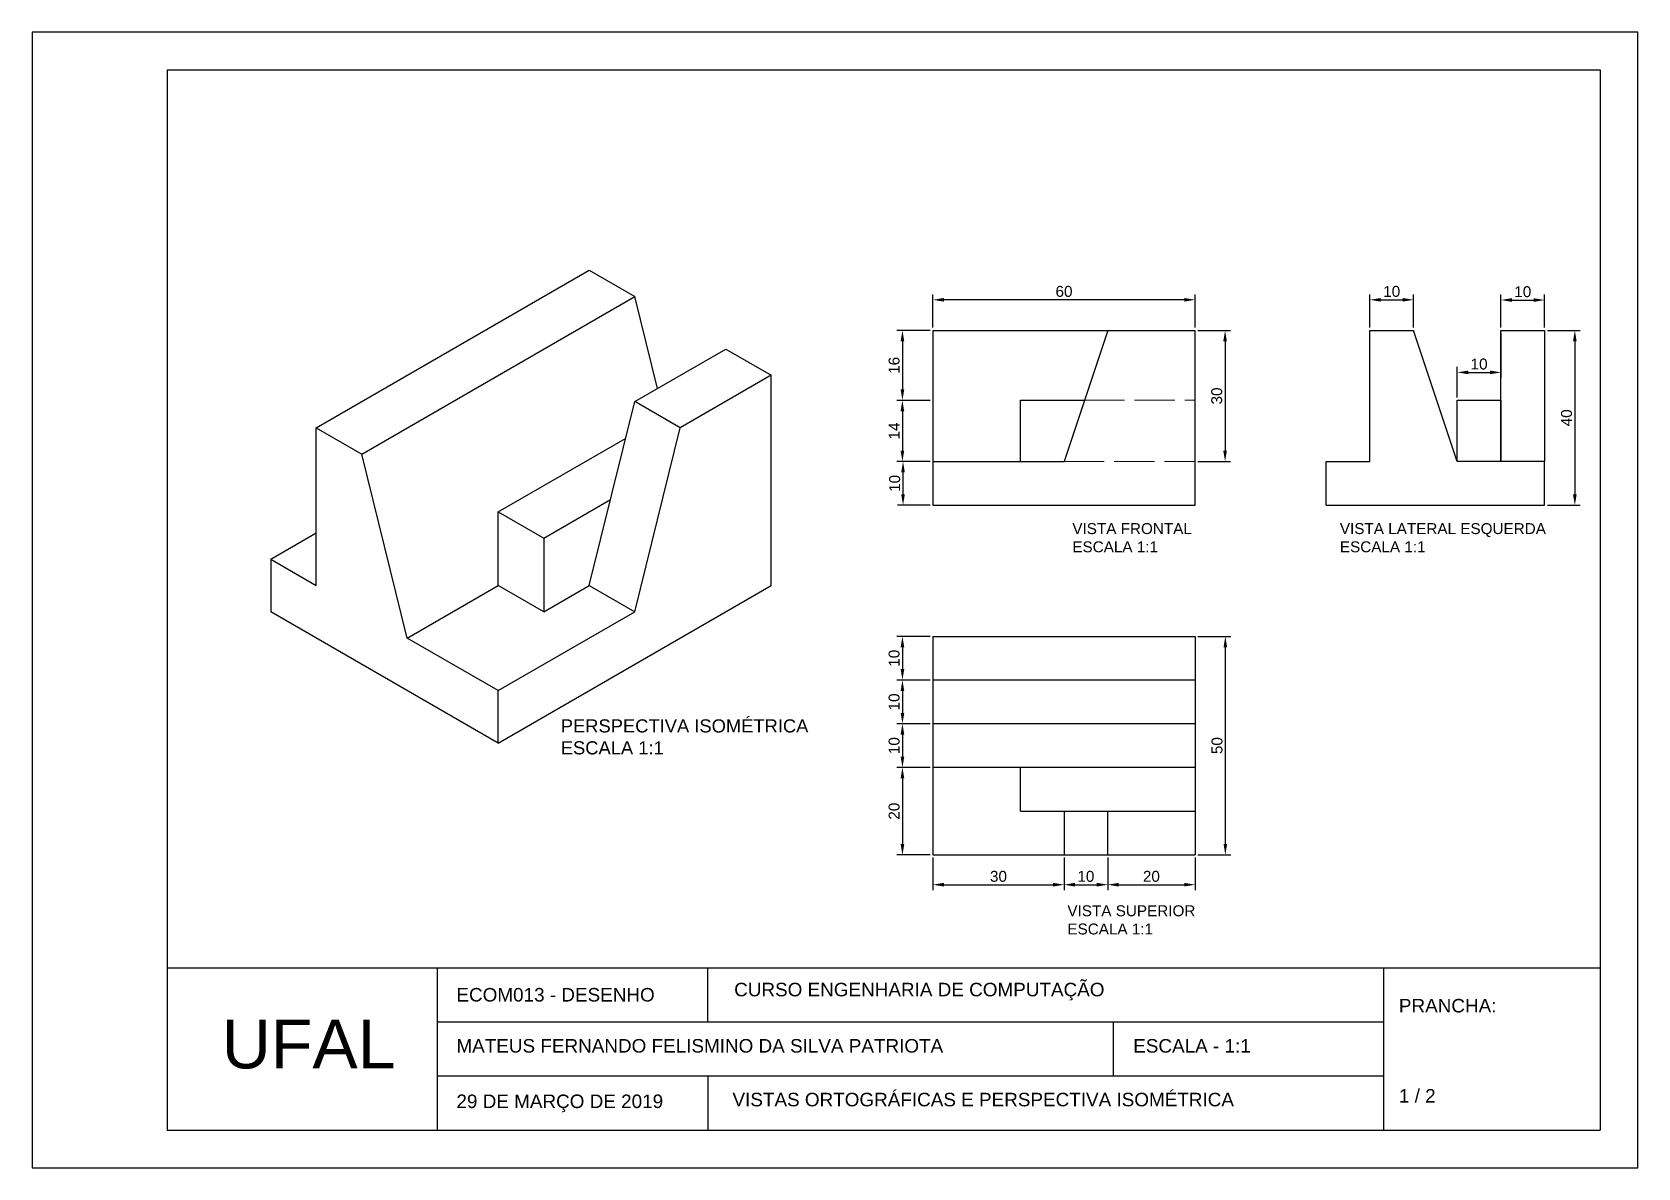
# Paper-space layout 'Layout 1' of a CAD drawing. Header units: millimetres. Extents: x 0 to 297, y 0 to 210.
# The model-space entities are those that its viewports show. They can reach past a viewport. Long polylines and large blocks are cut down to what shows.
import ezdxf

# ---------------------------------------------------------------- set-up
doc = ezdxf.new("R2010")
doc.units = ezdxf.units.MM
doc.linetypes.add('ACAD_ISO02W100', pattern=[15, 12, -3])
for name, color, linetype in [('Cota', 210, 'Continuous'), ('Isometrico', 30, 'Continuous'), ('MV', 7, 'Continuous'), ('Text', 3, 'Continuous')]:
    doc.layers.add(name, color=color, linetype=linetype)
doc.layers.add('Projection', color=4, linetype='ACAD_ISO02W100', lineweight=15)
doc.layers.get('MV').off()
doc.styles.get("Standard").update_dxf_attribs({"font": 'arial.ttf'})
doc.dimstyles.new('ISO-25', dxfattribs={"dimtxt": 2.5, "dimasz": 2.5, "dimexe": 1.25, "dimexo": 0.625, "dimtad": 1, "dimtxsty": 'Standard', "dimcen": 2.5, "dimadec": 0, "dimazin": 0, "dimtfac": 1, "dimtmove": 0, "dimatfit": 3, "dimfxl": 1, "dimarcsym": 0})

# ---------------------------------------------------------------- blocks, each defined once
blk = doc.blocks.new('*D1')
at = {"layer": 'Cota', "color": 0, "lineweight": -2, "transparency": 16777216}
for p, q in [((86699.12, 259421.23), (86691.64, 259421.23)), ((86692.89, 259413.73), (86692.89, 259418.73)), ((86699.12, 259411.23), (86691.64, 259411.23))]:
    blk.add_line(p, q, dxfattribs=at)
at = {"layer": 'Cota', "color": 0, "transparency": 16777216}
for points in [[(86692.48, 259418.73), (86693.31, 259418.73), (86692.89, 259421.23)], [(86692.48, 259413.73), (86693.31, 259413.73), (86692.89, 259411.23)]]:
    blk.add_solid(points, dxfattribs=at)
at = {"layer": 'Defpoints', "color": 0, "transparency": 16777216}
for p in [(86692.89, 259421.23), (86699.74, 259421.23), (86699.74, 259411.23)]:
    blk.add_point(p, dxfattribs=at)
at = {"layer": 'Cota', "color": 0, "transparency": 16777216, "insert": (86690.99, 259416.23), "char_height": 2.5, "attachment_point": 5, "rotation": 90}
blk.add_mtext('10', dxfattribs=at)
blk = doc.blocks.new('*D17')
at = {"layer": 'Cota', "color": 0, "lineweight": -2, "transparency": 16777216}
for p, q in [((86699.12, 259381.23), (86691.51, 259381.23)), ((86692.76, 259378.73), (86692.76, 259373.73)), ((86699.12, 259371.23), (86691.51, 259371.23))]:
    blk.add_line(p, q, dxfattribs=at)
at = {"layer": 'Cota', "color": 0, "transparency": 16777216}
for points in [[(86692.34, 259378.73), (86693.18, 259378.73), (86692.76, 259381.23)], [(86692.34, 259373.73), (86693.18, 259373.73), (86692.76, 259371.23)]]:
    blk.add_solid(points, dxfattribs=at)
at = {"layer": 'Defpoints', "color": 0, "transparency": 16777216}
for p in [(86699.74, 259381.23), (86692.76, 259371.23), (86699.74, 259371.23)]:
    blk.add_point(p, dxfattribs=at)
at = {"layer": 'Cota', "color": 0, "transparency": 16777216, "insert": (86690.86, 259376.23), "char_height": 2.5, "attachment_point": 5, "rotation": 90}
blk.add_mtext('10', dxfattribs=at)
blk = doc.blocks.new('*D18')
at = {"layer": 'Cota', "color": 0, "lineweight": -2, "transparency": 16777216}
for p, q in [((86699.12, 259371.23), (86691.51, 259371.23)), ((86692.76, 259368.73), (86692.76, 259363.73)), ((86699.12, 259361.23), (86691.51, 259361.23))]:
    blk.add_line(p, q, dxfattribs=at)
at = {"layer": 'Cota', "color": 0, "transparency": 16777216}
for points in [[(86692.34, 259368.73), (86693.18, 259368.73), (86692.76, 259371.23)], [(86692.34, 259363.73), (86693.18, 259363.73), (86692.76, 259361.23)]]:
    blk.add_solid(points, dxfattribs=at)
at = {"layer": 'Defpoints', "color": 0, "transparency": 16777216}
for p in [(86699.74, 259371.23), (86692.76, 259361.23), (86699.74, 259361.23)]:
    blk.add_point(p, dxfattribs=at)
at = {"layer": 'Cota', "color": 0, "transparency": 16777216, "insert": (86690.86, 259366.23), "char_height": 2.5, "attachment_point": 5, "rotation": 90}
blk.add_mtext('10', dxfattribs=at)
blk = doc.blocks.new('*D19')
at = {"layer": 'Cota', "color": 0, "lineweight": -2, "transparency": 16777216}
for p, q in [((86699.12, 259361.23), (86691.51, 259361.23)), ((86692.76, 259358.73), (86692.76, 259353.73)), ((86699.12, 259351.23), (86691.51, 259351.23))]:
    blk.add_line(p, q, dxfattribs=at)
at = {"layer": 'Cota', "color": 0, "transparency": 16777216}
for points in [[(86692.34, 259358.73), (86693.18, 259358.73), (86692.76, 259361.23)], [(86692.34, 259353.73), (86693.18, 259353.73), (86692.76, 259351.23)]]:
    blk.add_solid(points, dxfattribs=at)
at = {"layer": 'Defpoints', "color": 0, "transparency": 16777216}
for p in [(86699.74, 259361.23), (86692.76, 259351.23), (86699.74, 259351.23)]:
    blk.add_point(p, dxfattribs=at)
at = {"layer": 'Cota', "color": 0, "transparency": 16777216, "insert": (86690.86, 259356.23), "char_height": 2.5, "attachment_point": 5, "rotation": 90}
blk.add_mtext('10', dxfattribs=at)
blk = doc.blocks.new('*D20')
at = {"layer": 'Cota', "color": 0, "lineweight": -2, "transparency": 16777216}
for p, q in [((86699.12, 259351.23), (86691.51, 259351.23)), ((86692.76, 259348.73), (86692.76, 259333.73)), ((86699.12, 259331.23), (86691.51, 259331.23))]:
    blk.add_line(p, q, dxfattribs=at)
at = {"layer": 'Cota', "color": 0, "transparency": 16777216}
for points in [[(86692.34, 259348.73), (86693.18, 259348.73), (86692.76, 259351.23)], [(86692.34, 259333.73), (86693.18, 259333.73), (86692.76, 259331.23)]]:
    blk.add_solid(points, dxfattribs=at)
at = {"layer": 'Defpoints', "color": 0, "transparency": 16777216}
for p in [(86699.74, 259351.23), (86692.76, 259331.23), (86699.74, 259331.23)]:
    blk.add_point(p, dxfattribs=at)
at = {"layer": 'Cota', "color": 0, "transparency": 16777216, "insert": (86690.86, 259341.23), "char_height": 2.5, "attachment_point": 5, "rotation": 90}
blk.add_mtext('20', dxfattribs=at)
blk = doc.blocks.new('*D21')
at = {"layer": 'Cota', "color": 0, "lineweight": -2, "transparency": 16777216}
for p, q in [((86760.37, 259381.23), (86767.91, 259381.23)), ((86766.66, 259333.73), (86766.66, 259378.73)), ((86760.37, 259331.23), (86767.91, 259331.23))]:
    blk.add_line(p, q, dxfattribs=at)
at = {"layer": 'Cota', "color": 0, "transparency": 16777216}
for points in [[(86766.25, 259378.73), (86767.08, 259378.73), (86766.66, 259381.23)], [(86766.25, 259333.73), (86767.08, 259333.73), (86766.66, 259331.23)]]:
    blk.add_solid(points, dxfattribs=at)
at = {"layer": 'Defpoints', "color": 0, "transparency": 16777216}
for p in [(86759.74, 259381.23), (86766.66, 259381.23), (86759.74, 259331.23)]:
    blk.add_point(p, dxfattribs=at)
at = {"layer": 'Cota', "color": 0, "transparency": 16777216, "insert": (86764.76, 259356.23), "char_height": 2.5, "attachment_point": 5, "rotation": 90}
blk.add_mtext('50', dxfattribs=at)
blk = doc.blocks.new('*D22')
at = {"layer": 'Cota', "color": 0, "lineweight": -2, "transparency": 16777216}
for p, q in [((86699.74, 259330.61), (86699.74, 259323.16)), ((86729.74, 259330.61), (86729.74, 259323.16)), ((86702.24, 259324.41), (86727.24, 259324.41))]:
    blk.add_line(p, q, dxfattribs=at)
at = {"layer": 'Cota', "color": 0, "transparency": 16777216}
for points in [[(86702.24, 259324.83), (86702.24, 259323.99), (86699.74, 259324.41)], [(86727.24, 259324.83), (86727.24, 259323.99), (86729.74, 259324.41)]]:
    blk.add_solid(points, dxfattribs=at)
at = {"layer": 'Defpoints', "color": 0, "transparency": 16777216}
for p in [(86699.74, 259331.23), (86729.74, 259331.23), (86729.74, 259324.41)]:
    blk.add_point(p, dxfattribs=at)
at = {"layer": 'Cota', "color": 0, "transparency": 16777216, "insert": (86714.74, 259326.31), "char_height": 2.5, "attachment_point": 5}
blk.add_mtext('30', dxfattribs=at)
blk = doc.blocks.new('*D24')
at = {"layer": 'Cota', "color": 0, "lineweight": -2, "transparency": 16777216}
for p, q in [((86729.74, 259330.61), (86729.74, 259323.16)), ((86739.74, 259330.61), (86739.74, 259323.16)), ((86732.24, 259324.41), (86737.24, 259324.41))]:
    blk.add_line(p, q, dxfattribs=at)
at = {"layer": 'Cota', "color": 0, "transparency": 16777216}
for points in [[(86732.24, 259324.83), (86732.24, 259323.99), (86729.74, 259324.41)], [(86737.24, 259324.83), (86737.24, 259323.99), (86739.74, 259324.41)]]:
    blk.add_solid(points, dxfattribs=at)
at = {"layer": 'Defpoints', "color": 0, "transparency": 16777216}
for p in [(86729.74, 259331.23), (86739.74, 259331.23), (86739.74, 259324.41)]:
    blk.add_point(p, dxfattribs=at)
at = {"layer": 'Cota', "color": 0, "transparency": 16777216, "insert": (86734.74, 259326.31), "char_height": 2.5, "attachment_point": 5}
blk.add_mtext('10', dxfattribs=at)
blk = doc.blocks.new('*D25')
at = {"layer": 'Cota', "color": 0, "lineweight": -2, "transparency": 16777216}
for p, q in [((86739.74, 259330.61), (86739.74, 259323.16)), ((86759.74, 259330.61), (86759.74, 259323.16)), ((86742.24, 259324.41), (86757.24, 259324.41))]:
    blk.add_line(p, q, dxfattribs=at)
at = {"layer": 'Cota', "color": 0, "transparency": 16777216}
for points in [[(86742.24, 259324.83), (86742.24, 259323.99), (86739.74, 259324.41)], [(86757.24, 259324.83), (86757.24, 259323.99), (86759.74, 259324.41)]]:
    blk.add_solid(points, dxfattribs=at)
at = {"layer": 'Defpoints', "color": 0, "transparency": 16777216}
for p in [(86739.74, 259331.23), (86759.74, 259331.23), (86759.74, 259324.41)]:
    blk.add_point(p, dxfattribs=at)
at = {"layer": 'Cota', "color": 0, "transparency": 16777216, "insert": (86749.74, 259326.31), "char_height": 2.5, "attachment_point": 5}
blk.add_mtext('20', dxfattribs=at)
blk = doc.blocks.new('*D26')
at = {"layer": 'Cota', "color": 0, "lineweight": -2, "transparency": 16777216}
for p, q in [((86840.37, 259451.23), (86847.9, 259451.23)), ((86846.65, 259448.73), (86846.65, 259413.73)), ((86840.37, 259411.23), (86847.9, 259411.23))]:
    blk.add_line(p, q, dxfattribs=at)
at = {"layer": 'Cota', "color": 0, "transparency": 16777216}
for points in [[(86846.23, 259448.73), (86847.07, 259448.73), (86846.65, 259451.23)], [(86846.23, 259413.73), (86847.07, 259413.73), (86846.65, 259411.23)]]:
    blk.add_solid(points, dxfattribs=at)
at = {"layer": 'Defpoints', "color": 0, "transparency": 16777216}
for p in [(86839.74, 259451.23), (86839.74, 259411.23), (86846.65, 259411.23)]:
    blk.add_point(p, dxfattribs=at)
at = {"layer": 'Cota', "color": 0, "transparency": 16777216, "insert": (86844.75, 259431.23), "char_height": 2.5, "attachment_point": 5, "rotation": 90}
blk.add_mtext('40', dxfattribs=at)
blk = doc.blocks.new('*D27')
at = {"layer": 'Cota', "color": 0, "lineweight": -2, "transparency": 16777216}
for p, q in [((86760.37, 259451.23), (86767.85, 259451.23)), ((86766.6, 259448.73), (86766.6, 259423.73)), ((86760.37, 259421.23), (86767.85, 259421.23))]:
    blk.add_line(p, q, dxfattribs=at)
at = {"layer": 'Cota', "color": 0, "transparency": 16777216}
for points in [[(86766.19, 259448.73), (86767.02, 259448.73), (86766.6, 259451.23)], [(86766.19, 259423.73), (86767.02, 259423.73), (86766.6, 259421.23)]]:
    blk.add_solid(points, dxfattribs=at)
at = {"layer": 'Defpoints', "color": 0, "transparency": 16777216}
for p in [(86759.74, 259451.23), (86759.74, 259421.23), (86766.6, 259421.23)]:
    blk.add_point(p, dxfattribs=at)
at = {"layer": 'Cota', "color": 0, "transparency": 16777216, "insert": (86764.7, 259436.23), "char_height": 2.5, "attachment_point": 5, "rotation": 90}
blk.add_mtext('30', dxfattribs=at)
blk = doc.blocks.new('*D28')
at = {"layer": 'Cota', "color": 0, "lineweight": -2, "transparency": 16777216}
for p, q in [((86799.74, 259451.86), (86799.74, 259459.48)), ((86809.74, 259451.86), (86809.74, 259459.48)), ((86802.24, 259458.23), (86807.24, 259458.23))]:
    blk.add_line(p, q, dxfattribs=at)
at = {"layer": 'Cota', "color": 0, "transparency": 16777216}
for points in [[(86802.24, 259458.65), (86802.24, 259457.82), (86799.74, 259458.23)], [(86807.24, 259458.65), (86807.24, 259457.82), (86809.74, 259458.23)]]:
    blk.add_solid(points, dxfattribs=at)
at = {"layer": 'Defpoints', "color": 0, "transparency": 16777216}
for p in [(86809.74, 259458.23), (86799.74, 259451.23), (86809.74, 259451.23)]:
    blk.add_point(p, dxfattribs=at)
at = {"layer": 'Cota', "color": 0, "transparency": 16777216, "insert": (86804.74, 259460.14), "char_height": 2.5, "attachment_point": 5}
blk.add_mtext('10', dxfattribs=at)
blk = doc.blocks.new('*D29')
at = {"layer": 'Cota', "color": 0, "lineweight": -2, "transparency": 16777216}
for p, q in [((86829.74, 259450.61), (86829.74, 259440.38)), ((86819.74, 259435.86), (86819.74, 259442.88)), ((86822.24, 259441.63), (86827.24, 259441.63))]:
    blk.add_line(p, q, dxfattribs=at)
at = {"layer": 'Cota', "color": 0, "transparency": 16777216}
for points in [[(86822.24, 259442.04), (86822.24, 259441.21), (86819.74, 259441.63)], [(86827.24, 259442.04), (86827.24, 259441.21), (86829.74, 259441.63)]]:
    blk.add_solid(points, dxfattribs=at)
at = {"layer": 'Defpoints', "color": 0, "transparency": 16777216}
for p in [(86829.74, 259451.23), (86829.74, 259441.63), (86819.74, 259435.23)]:
    blk.add_point(p, dxfattribs=at)
at = {"layer": 'Cota', "color": 0, "transparency": 16777216, "insert": (86824.74, 259443.53), "char_height": 2.5, "attachment_point": 5}
blk.add_mtext('10', dxfattribs=at)
blk = doc.blocks.new('*D30')
at = {"layer": 'Cota', "color": 0, "lineweight": -2, "transparency": 16777216}
for p, q in [((86829.74, 259451.86), (86829.74, 259459.43)), ((86839.74, 259451.86), (86839.74, 259459.43)), ((86832.24, 259458.18), (86837.24, 259458.18))]:
    blk.add_line(p, q, dxfattribs=at)
at = {"layer": 'Cota', "color": 0, "transparency": 16777216}
for points in [[(86832.24, 259458.6), (86832.24, 259457.76), (86829.74, 259458.18)], [(86837.24, 259458.6), (86837.24, 259457.76), (86839.74, 259458.18)]]:
    blk.add_solid(points, dxfattribs=at)
at = {"layer": 'Defpoints', "color": 0, "transparency": 16777216}
for p in [(86839.74, 259458.18), (86829.74, 259451.23), (86839.74, 259451.23)]:
    blk.add_point(p, dxfattribs=at)
at = {"layer": 'Cota', "color": 0, "transparency": 16777216, "insert": (86834.74, 259460.08), "char_height": 2.5, "attachment_point": 5}
blk.add_mtext('10', dxfattribs=at)
blk = doc.blocks.new('*D31')
at = {"layer": 'Cota', "color": 0, "lineweight": -2, "transparency": 16777216}
for p, q in [((86699.74, 259451.86), (86699.74, 259459.48)), ((86759.74, 259451.86), (86759.74, 259459.48)), ((86757.24, 259458.23), (86702.24, 259458.23))]:
    blk.add_line(p, q, dxfattribs=at)
at = {"layer": 'Cota', "color": 0, "transparency": 16777216}
for points in [[(86702.24, 259458.65), (86702.24, 259457.82), (86699.74, 259458.23)], [(86757.24, 259458.65), (86757.24, 259457.82), (86759.74, 259458.23)]]:
    blk.add_solid(points, dxfattribs=at)
at = {"layer": 'Defpoints', "color": 0, "transparency": 16777216}
for p in [(86699.74, 259458.23), (86699.74, 259451.23), (86759.74, 259451.23)]:
    blk.add_point(p, dxfattribs=at)
at = {"layer": 'Cota', "color": 0, "transparency": 16777216, "insert": (86729.74, 259460.14), "char_height": 2.5, "attachment_point": 5}
blk.add_mtext('60', dxfattribs=at)
blk = doc.blocks.new('*D41')
at = {"layer": 'Cota', "color": 0, "lineweight": -2, "ltscale": 0.3, "transparency": 16777216}
for p, q in [((86699.12, 259451.23), (86691.51, 259451.23)), ((86692.76, 259448.73), (86692.76, 259437.73)), ((86699.12, 259435.23), (86691.51, 259435.23))]:
    blk.add_line(p, q, dxfattribs=at)
at = {"layer": 'Cota', "color": 0, "ltscale": 0.3, "transparency": 16777216}
for points in [[(86692.34, 259448.73), (86693.18, 259448.73), (86692.76, 259451.23)], [(86692.34, 259437.73), (86693.18, 259437.73), (86692.76, 259435.23)]]:
    blk.add_solid(points, dxfattribs=at)
at = {"layer": 'Defpoints', "color": 0, "ltscale": 0.3, "transparency": 16777216}
for p in [(86699.74, 259451.23), (86692.76, 259435.23), (86699.74, 259435.23)]:
    blk.add_point(p, dxfattribs=at)
at = {"layer": 'Cota', "color": 0, "ltscale": 0.3, "transparency": 16777216, "insert": (86690.86, 259443.23), "char_height": 2.5, "attachment_point": 5, "rotation": 90}
blk.add_mtext('16', dxfattribs=at)
blk = doc.blocks.new('*D45')
at = {"layer": 'Cota', "color": 0, "lineweight": -2, "ltscale": 0.3, "transparency": 16777216}
for p, q in [((86699.12, 259435.23), (86691.5, 259435.23)), ((86692.75, 259432.73), (86692.75, 259423.73)), ((86699.12, 259421.23), (86691.5, 259421.23))]:
    blk.add_line(p, q, dxfattribs=at)
at = {"layer": 'Cota', "color": 0, "ltscale": 0.3, "transparency": 16777216}
for points in [[(86692.33, 259432.73), (86693.17, 259432.73), (86692.75, 259435.23)], [(86692.33, 259423.73), (86693.17, 259423.73), (86692.75, 259421.23)]]:
    blk.add_solid(points, dxfattribs=at)
at = {"layer": 'Defpoints', "color": 0, "ltscale": 0.3, "transparency": 16777216}
for p in [(86699.74, 259435.23), (86692.75, 259421.23), (86699.74, 259421.23)]:
    blk.add_point(p, dxfattribs=at)
at = {"layer": 'Cota', "color": 0, "ltscale": 0.3, "transparency": 16777216, "insert": (86690.87, 259428.23), "char_height": 2.5, "attachment_point": 5, "rotation": 90}
blk.add_mtext('14', dxfattribs=at)

msp = doc.modelspace()

# ---------------------------------------------------------------- linework, layer by layer
for p, q in [((86699.744, 259451.234), (86699.744, 259411.234)), ((86739.744, 259451.234), (86729.744, 259421.234)), ((86759.744, 259411.234), (86759.744, 259451.234)), ((86799.744, 259421.234), (86799.744, 259451.234)), ((86799.744, 259451.234), (86809.744, 259451.234)), ((86819.744, 259421.234), (86809.744, 259451.234)), ((86829.744, 259421.234), (86829.744, 259451.234)), ((86829.744, 259451.234), (86839.744, 259451.234)), ((86839.744, 259451.234), (86839.744, 259421.234)), ((86719.744, 259421.234), (86719.744, 259435.234)), ((86719.744, 259435.234), (86734.41, 259435.234)), ((86819.744, 259421.234), (86819.744, 259435.234)), ((86819.744, 259435.234), (86829.744, 259435.234)), ((86829.744, 259435.234), (86829.744, 259421.234)), ((86699.744, 259421.234), (86729.744, 259421.234)), ((86789.744, 259411.234), (86789.744, 259421.234)), ((86789.744, 259421.234), (86799.744, 259421.234)), ((86839.744, 259421.234), (86819.744, 259421.234)), ((86839.744, 259411.234), (86839.744, 259421.234)), ((86699.744, 259411.234), (86759.744, 259411.234)), ((86789.744, 259411.234), (86839.744, 259411.234)), ((86699.744, 259381.234), (86699.744, 259331.234)), ((86759.744, 259381.234), (86759.744, 259331.234)), ((86759.744, 259371.234), (86699.744, 259371.234)), ((86759.744, 259361.234), (86699.744, 259361.234)), ((86759.744, 259351.234), (86699.744, 259351.234)), ((86719.744, 259341.234), (86719.744, 259351.234)), ((86729.744, 259341.234), (86729.744, 259331.234)), ((86739.744, 259331.234), (86739.744, 259341.234)), ((86699.744, 259331.234), (86759.744, 259331.234))]:
    msp.add_line(p, q)
at = {"ltscale": 0.3}
for p, q in [((86699.744, 259451.234), (86759.744, 259451.234)), ((86699.744, 259381.234), (86759.744, 259381.234)), ((86719.744, 259341.234), (86759.744, 259341.234))]:
    msp.add_line(p, q, dxfattribs=at)
at = {"layer": 'Isometrico'}
for p, q in [((86568.341, 259419.233), (86620.303, 259449.233)), ((86620.303, 259449.233), (86628.963, 259444.233)), ((86577.002, 259414.233), (86628.963, 259444.233)), ((86633.293, 259426.733), (86628.963, 259444.233)), ((86628.963, 259424.233), (86646.284, 259434.233)), ((86646.284, 259434.233), (86654.944, 259429.233)), ((86654.944, 259429.233), (86637.623, 259419.233)), ((86654.944, 259389.233), (86654.944, 259429.233)), ((86620.303, 259389.233), (86628.963, 259424.233)), ((86637.623, 259419.233), (86628.963, 259424.233)), ((86568.341, 259389.233), (86568.341, 259419.233)), ((86568.341, 259419.233), (86577.002, 259414.233)), ((86628.963, 259384.233), (86637.623, 259419.233)), ((86602.982, 259403.233), (86627.231, 259417.233)), ((86585.662, 259379.233), (86577.002, 259414.233)), ((86611.643, 259398.233), (86624.344, 259405.566)), ((86602.982, 259389.233), (86602.982, 259403.233)), ((86602.982, 259403.233), (86611.643, 259398.233)), ((86559.681, 259394.233), (86568.341, 259399.233)), ((86611.643, 259398.233), (86611.643, 259384.233)), ((86559.681, 259394.233), (86568.341, 259389.233)), ((86559.681, 259394.233), (86559.681, 259384.233)), ((86585.662, 259379.233), (86602.982, 259389.233)), ((86602.982, 259359.233), (86654.944, 259389.233)), ((86611.643, 259384.233), (86602.982, 259389.233)), ((86611.643, 259384.233), (86620.303, 259389.233)), ((86620.303, 259389.233), (86628.963, 259384.233)), ((86602.982, 259359.233), (86559.681, 259384.233)), ((86602.982, 259369.233), (86628.963, 259384.233)), ((86602.982, 259369.233), (86585.662, 259379.233)), ((86602.982, 259359.233), (86602.982, 259369.233))]:
    msp.add_line(p, q, dxfattribs=at)
at = {"layer": 'Projection', "ltscale": 0.5}
for p, q in [((86734.41, 259435.234), (86759.744, 259435.234)), ((86729.744, 259421.234), (86759.744, 259421.234))]:
    msp.add_line(p, q, dxfattribs=at)

# ---------------------------------------------------------------- texts
at = {"layer": 'Text', "attachment_point": 1}
for s, insert, char_height in [('{\\H0.5x;VISTA FRONTAL\\PESCALA 1:1}', (86731.64, 259407.136), 5), ('VISTA LATERAL ESQUERDA\\PESCALA 1:1', (86792.876, 259407.136), 2.5), ('PERSPECTIVA ISOMÉTRICA\\PESCALA 1:1', (86614.882, 259363.754), 2.5), ('VISTA SUPERIOR\\PESCALA 1:1', (86730.508, 259319.696), 2.5)]:
    msp.add_mtext_dynamic_manual_height_columns(s, width=95.65834, gutter_width=25, heights=[14.894], dxfattribs=dict(at, insert=insert, char_height=char_height))

# ---------------------------------------------------------------- dimensions: what is measured, and where the dimension line sits
at = {"layer": 'Cota'}
for base, p1, p2, picture, middle in [((86699.744, 259458.234), (86759.744, 259451.234), (86699.744, 259451.234), '*D31', (86729.744, 259460.135)), ((86809.744, 259458.234), (86799.744, 259451.234), (86809.744, 259451.234), '*D28', (86804.744, 259460.135)), ((86839.744, 259458.18), (86829.744, 259451.234), (86839.744, 259451.234), '*D30', (86834.744, 259460.081)), ((86829.744, 259441.626), (86819.744, 259435.234), (86829.744, 259451.234), '*D29', (86824.744, 259443.528)), ((86729.744, 259324.409), (86699.744, 259331.234), (86729.744, 259331.234), '*D22', (86714.744, 259326.311))]:
    dim = msp.add_linear_dim(base=base, p1=p1, p2=p2, dimstyle='ISO-25', dxfattribs=at)
    dim.commit()
    dim.dimension.update_dxf_attribs({"geometry": picture, "text_midpoint": middle})
at = {"layer": 'Cota', "ltscale": 0.3}
for base, p1, p2, picture, middle in [((86692.759, 259435.234), (86699.744, 259451.234), (86699.744, 259435.234), '*D41', (86690.858, 259443.234)), ((86692.752, 259421.234), (86699.744, 259435.234), (86699.744, 259421.234), '*D45', (86690.872, 259428.234))]:
    dim = msp.add_linear_dim(base=base, p1=p1, p2=p2, angle=90, dimstyle='ISO-25', dxfattribs=at)
    dim.commit()
    dim.dimension.update_dxf_attribs({"geometry": picture, "text_midpoint": middle})
at = {"layer": 'Cota'}
for base, p1, p2, picture, middle in [((86766.605, 259421.234), (86759.744, 259451.234), (86759.744, 259421.234), '*D27', (86764.702, 259436.234)), ((86846.649, 259411.234), (86839.744, 259451.234), (86839.744, 259411.234), '*D26', (86844.748, 259431.234)), ((86692.761, 259371.234), (86699.744, 259381.234), (86699.744, 259371.234), '*D17', (86690.859, 259376.234)), ((86766.662, 259381.234), (86759.744, 259331.234), (86759.744, 259381.234), '*D21', (86764.761, 259356.234))]:
    dim = msp.add_linear_dim(base=base, p1=p1, p2=p2, angle=90, dimstyle='ISO-25', dxfattribs=at)
    dim.commit()
    dim.dimension.update_dxf_attribs({"geometry": picture, "text_midpoint": middle})
for base, p1, p2, picture, middle in [((86692.895, 259421.234), (86699.744, 259411.234), (86699.744, 259421.234), '*D1', (86690.993, 259416.234)), ((86692.761, 259361.234), (86699.744, 259371.234), (86699.744, 259361.234), '*D18', (86690.859, 259366.234)), ((86692.761, 259351.234), (86699.744, 259361.234), (86699.744, 259351.234), '*D19', (86690.859, 259356.234)), ((86692.761, 259331.234), (86699.744, 259351.234), (86699.744, 259331.234), '*D20', (86690.859, 259341.234))]:
    dim = msp.add_linear_dim(base=base, p1=p1, p2=p2, angle=90, dimstyle='ISO-25', override={"dimtmove": 1}, dxfattribs=at)
    dim.commit()
    dim.dimension.update_dxf_attribs({"geometry": picture, "text_midpoint": middle})
for base, p1, p2, picture, middle in [((86739.744, 259324.409), (86729.744, 259331.234), (86739.744, 259331.234), '*D24', (86734.744, 259326.31)), ((86759.744, 259324.409), (86739.744, 259331.234), (86759.744, 259331.234), '*D25', (86749.744, 259326.31))]:
    dim = msp.add_linear_dim(base=base, p1=p1, p2=p2, dimstyle='ISO-25', override={"dimtmove": 1}, dxfattribs=at)
    dim.commit()
    dim.dimension.update_dxf_attribs({"geometry": picture, "text_midpoint": middle})

psp = doc.layouts.new('Layout 1')

# ---------------------------------------------------------------- linework, layer by layer
for p, q in [((25, 203), (25, 7)), ((25, 203), (290, 203)), ((290, 203), (290, 7)), ((25, 37), (290, 37)), ((75, 7), (75, 37)), ((125, 27), (125, 37)), ((250, 7), (250, 37)), ((75, 27), (250, 27)), ((200, 17), (200, 27)), ((75, 17), (250, 17)), ((125, 17), (125, 7)), ((25, 7), (290, 7))]:
    psp.add_line(p, q)
psp.add_lwpolyline([(0, 0), (297, 0), (297, 210), (0, 210)], close=True)

# ---------------------------------------------------------------- texts
at = {"attachment_point": 1}
for s, width, gutter_width, heights, insert, char_height in [('ECOM013 - DESENHO', 49.9566, 12.5, [8.75], (78.48, 33.26), 2.5), ('CURSO ENGENHARIA DE COMPUTAÇÃO', 93.463, 12.5, [7.63], (129.85, 34.22), 2.5), ('PRANCHA:\\P\\P\\P\\P1 / 2', 81.7802, 12.5, [27.83], (252.8, 31.24), 2.5), ('UFAL', 15.9951, 45, [0], (35.08, 27.39), 9), ('MATEUS FERNANDO FELISMINO DA SILVA PATRIOTA', 102.0105, 12.5, [5.48], (78.48, 23.82), 2.5), ('ESCALA - 1:1', 49.9566, 12.5, [8.75], (203.66, 23.81), 2.5), ('29 DE MARÇO DE 2019', 49.9566, 12.5, [8.75], (78.48, 13.56), 2.5), ('VISTAS ORTOGRÁFICAS E PERSPECTIVA ISOMÉTRICA', 93.463, 12.5, [7.63], (129.54, 13.88), 2.5)]:
    psp.add_mtext_dynamic_manual_height_columns(s, width=width, gutter_width=gutter_width, heights=heights, dxfattribs=dict(at, insert=insert, char_height=char_height))

# ---------------------------------------------------------------- viewports
at = {"layer": 'MV'}
psp.add_viewport(center=(219.82, 111.54), size=(139.42, 149.076), view_center_point=(86765.576, 259397.642), view_height=184.4711, status=3, dxfattribs=at)
psp.add_viewport(center=(89.98, 120.45), size=(113.14, 112.8702), view_center_point=(86606.853, 259402.373), view_height=116.18685, dxfattribs=at)

doc.saveas('drawing.dxf')
